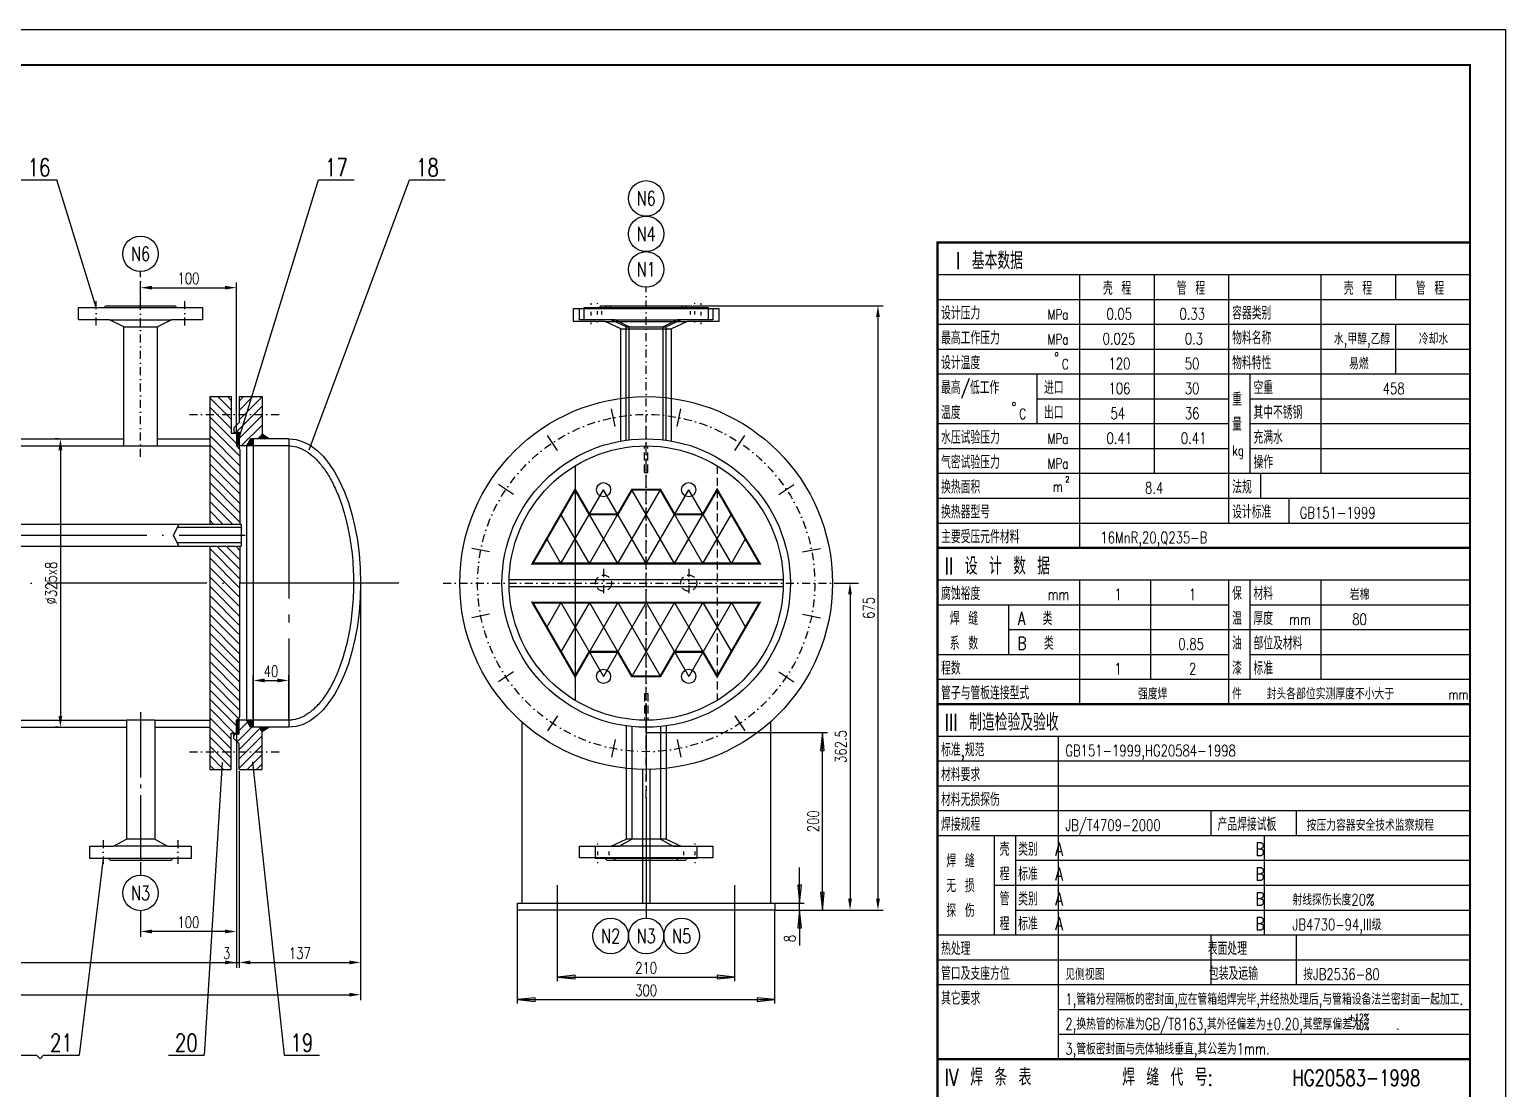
# Model space of a CAD drawing. Extents: x 2423 to 4272, y 1058 to 1658.
# Drawn here: x 2848.2 to 3264, y 1353.3 to 1651.6 of the extents above; entities that cross this region are included whole.
import ezdxf
from ezdxf.enums import TextEntityAlignment as Align

# ---------------------------------------------------------------- set-up
doc = ezdxf.new("R2010")
doc.units = 0
doc.header["$LTSCALE"] = 9
doc.header["$MEASUREMENT"] = 0
for name, pattern in [('CENTER', [6.25, 5, -0.5, 0.25, -0.5]), ('DASHDOT', [6, 5, -0.5, 0, -0.5]), ('DASHDOT2', [0.5, 0.25, -0.125, 0, -0.125]), ('DASHED2', [0.375, 0.25, -0.125])]:
    doc.linetypes.add(name, pattern=pattern)
doc.layers.get('0').update_dxf_attribs({"linetype": 'CONTINUOUS'})
doc.layers.get('DEFPOINTS').update_dxf_attribs({"linetype": 'CONTINUOUS'})
for name, color, linetype in [('1', 2, 'CONTINUOUS'), ('2', 1, 'CONTINUOUS'), ('3', 2, 'DASHDOT'), ('4', 2, 'CENTER')]:
    doc.layers.add(name, color=color, linetype=linetype)
doc.styles.add('HZ', font='txt', dxfattribs={"width": 0.75, "bigfont": 'hztxt'})
doc.styles.get("Standard").update_dxf_attribs({"font": 'simplex', "width": 0.75, "bigfont": 'hztxt'})
doc.dimstyles.get("Standard").update_dxf_attribs({"dimtxt": 0.18, "dimasz": 0.18, "dimexe": 0.18, "dimexo": 0.0625, "dimgap": 0.09, "dimtad": 0, "dimtih": 1, "dimtoh": 1, "dimdec": 4, "dimzin": 0, "dimdsep": 46, "dimtxsty": 'Standard', "dimcen": 0.09, "dimadec": 0, "dimazin": 0, "dimtfac": 1, "dimtdec": 4, "dimtofl": 0, "dimtmove": 0, "dimatfit": 3, "dimfxl": 0, "dimtolj": 1, "dimtzin": 0, "dimarcsym": 0})
pattern_1 = [(45, (0, -689.45642), (-0.0883883476, 0.0883883476), []), (135, (0, -689.45642), (-0.0883883476, -0.0883883476), [])]

# ---------------------------------------------------------------- blocks, each defined once
blk = doc.blocks.new('*D12')
at = {"color": 0, "linetype": 'ByBlock'}
for p, q in [((2680.97, 2225.73), (2679.97, 2225.73)), ((2681.47, 2222.53), (2681.47, 2147.68)), ((2680.97, 2144.48), (2679.97, 2144.48))]:
    blk.add_line(p, q, dxfattribs=at)
for points in [[(2680.93, 2222.53), (2682, 2222.53), (2681.47, 2225.73)], [(2680.93, 2147.68), (2682, 2147.68), (2681.47, 2144.48)]]:
    blk.add_solid(points, dxfattribs=at)
at = {"layer": 'DEFPOINTS', "color": 0, "linetype": 'ByBlock'}
for p in [(2681.47, 2225.73), (2681.47, 2144.48), (2681.47, 2144.48)]:
    blk.add_point(p, dxfattribs=at)
at = {"color": 0, "linetype": 'ByBlock', "insert": (2678.87, 2185.1), "char_height": 3.2, "attachment_point": 5, "rotation": 90, "style": 'HZ'}
blk.add_mtext('\\A1;∅325x8', dxfattribs=at)
blk = doc.blocks.new('*D15')
at = {"color": 0, "linetype": 'ByBlock'}
for p, q in [((2902.06, 2146.98), (2902.06, 2159.17)), ((2912.06, 2146.98), (2912.06, 2159.17)), ((2905.26, 2157.67), (2908.86, 2157.67))]:
    blk.add_line(p, q, dxfattribs=at)
for points in [[(2905.26, 2158.2), (2905.26, 2157.13), (2902.06, 2157.67)], [(2908.86, 2158.2), (2908.86, 2157.13), (2912.06, 2157.67)]]:
    blk.add_solid(points, dxfattribs=at)
at = {"layer": 'DEFPOINTS', "color": 0, "linetype": 'ByBlock'}
for p in [(2912.06, 2157.67), (2902.06, 2146.48), (2912.06, 2146.48)]:
    blk.add_point(p, dxfattribs=at)
at = {"color": 0, "linetype": 'ByBlock', "insert": (2907.06, 2160.27), "char_height": 3.2, "attachment_point": 5, "style": 'HZ'}
blk.add_mtext('\\A1;40', dxfattribs=at)
blk = doc.blocks.new('*D16')
at = {"color": 0, "linetype": 'ByBlock'}
for p, q in [((2466.43, 2184.6), (2466.43, 2067.66)), ((2932.31, 2184.6), (2932.31, 2067.66)), ((2469.63, 2069.16), (2929.11, 2069.16))]:
    blk.add_line(p, q, dxfattribs=at)
for points in [[(2469.63, 2069.69), (2469.63, 2068.63), (2466.43, 2069.16)], [(2929.11, 2069.69), (2929.11, 2068.63), (2932.31, 2069.16)]]:
    blk.add_solid(points, dxfattribs=at)
at = {"layer": 'DEFPOINTS', "color": 0, "linetype": 'ByBlock'}
for p in [(2466.43, 2185.1), (2932.31, 2185.1), (2932.31, 2069.16)]:
    blk.add_point(p, dxfattribs=at)
at = {"color": 0, "linetype": 'ByBlock', "insert": (2699.37, 2071.76), "char_height": 3.2, "attachment_point": 5, "style": 'HZ'}
blk.add_mtext('\\A1;~2518', dxfattribs=at)
blk = doc.blocks.new('*D17')
at = {"color": 0, "linetype": 'ByBlock'}
for p, q in [((3079.02, 2185.1), (3084.95, 2185.1)), ((3083.45, 2181.9), (3083.45, 2096.18)), ((3062.77, 2092.98), (3084.95, 2092.98))]:
    blk.add_line(p, q, dxfattribs=at)
for points in [[(3082.92, 2181.9), (3083.99, 2181.9), (3083.45, 2185.1)], [(3082.92, 2096.18), (3083.99, 2096.18), (3083.45, 2092.98)]]:
    blk.add_solid(points, dxfattribs=at)
at = {"layer": 'DEFPOINTS', "color": 0, "linetype": 'ByBlock'}
for p in [(3078.52, 2185.1), (3062.27, 2092.98), (3083.45, 2092.98)]:
    blk.add_point(p, dxfattribs=at)
at = {"color": 0, "linetype": 'ByBlock', "insert": (3080.85, 2139.04), "char_height": 3.2, "attachment_point": 5, "rotation": 90, "style": 'HZ'}
blk.add_mtext('\\A1;362.5', dxfattribs=at)
blk = doc.blocks.new('*D18')
at = {"color": 0, "linetype": 'ByBlock'}
for p, q in [((3039.27, 2263.23), (3092.82, 2263.23)), ((3091.32, 2260.03), (3091.32, 2096.18)), ((3062.77, 2092.98), (3092.82, 2092.98))]:
    blk.add_line(p, q, dxfattribs=at)
for points in [[(3090.79, 2260.03), (3091.86, 2260.03), (3091.32, 2263.23)], [(3090.79, 2096.18), (3091.86, 2096.18), (3091.32, 2092.98)]]:
    blk.add_solid(points, dxfattribs=at)
at = {"layer": 'DEFPOINTS', "color": 0, "linetype": 'ByBlock'}
for p in [(3038.77, 2263.23), (3062.27, 2092.98), (3091.32, 2092.98)]:
    blk.add_point(p, dxfattribs=at)
at = {"color": 0, "linetype": 'ByBlock', "insert": (3088.72, 2178.1), "char_height": 3.2, "attachment_point": 5, "rotation": 90, "style": 'HZ'}
blk.add_mtext('\\A1;675', dxfattribs=at)
blk = doc.blocks.new('TK2')
at = {"layer": '1', "style": 'HZ', "width": 0.75}
for s, height, p in [('1,管箱分程隔板的密封面,应在管箱组焊完毕,并经热处理后,与管箱设备法兰密封面一起加工.', 3.2, (2, -5.7)), ('+12%%%', 2, (81.83, -10.22)), ('2,换热管的标准为GB/T8163,其外径偏差为%%p0.20,其壁厚偏差为   .', 3.2, (2, -12.7)), ('-10%%%', 2, (81.83, -12.7)), ('3,管板密封面与壳体轴线垂直,其公差为1mm.', 3.2, (2, -19.7))]:
    blk.add_text(s, height=height, dxfattribs=at).set_placement(p)
blk = doc.blocks.new('*D44')
at = {"color": 0, "linetype": 'ByBlock'}
for p, q in [((2879.5, 1574.27), (2879.5, 1580.34)), ((2906.5, 1538.4), (2906.5, 1580.34)), ((2882.7, 1578.84), (2903.3, 1578.84))]:
    blk.add_line(p, q, dxfattribs=at)
for points in [[(2882.7, 1579.37), (2882.7, 1578.31), (2879.5, 1578.84)], [(2903.3, 1579.37), (2903.3, 1578.31), (2906.5, 1578.84)]]:
    blk.add_solid(points, dxfattribs=at)
at = {"layer": 'DEFPOINTS', "color": 0, "linetype": 'ByBlock'}
for p in [(2906.5, 1578.84), (2879.5, 1573.77), (2906.5, 1537.9)]:
    blk.add_point(p, dxfattribs=at)
at = {"color": 0, "linetype": 'ByBlock', "insert": (2893, 1581.44), "char_height": 3.2, "attachment_point": 5, "style": 'HZ'}
blk.add_mtext('\\A1;100', dxfattribs=at)

msp = doc.modelspace()

# ---------------------------------------------------------------- hatches: boundary and pattern name
at = {"layer": '1'}
h = msp.add_hatch(dxfattribs=at)
h.set_pattern_fill('ANSI31', color=256, scale=15, angle=90, style=0)
h.set_pattern_definition([(135, (0, -689.4564), (-1.3258252, -1.3258252), [])])
h.paths.add_polyline_path([(2898.995, 1512.271), (2907.495, 1512.271), (2907.495, 1533.271), (2906.495, 1534.271), (2906.495, 1537.896), (2904.995, 1537.896), (2904.995, 1543.146), (2898.995, 1543.146)])
h.paths.add_polyline_path([(2904.995, 1543.146), (2904.995, 1548.146), (2898.995, 1548.146), (2898.995, 1545.256), (2898.995, 1543.146)])
h.paths.add_polyline_path([(2898.995, 1495.646), (2907.495, 1495.646), (2907.495, 1506.021), (2898.995, 1506.021)])
h.paths.add_polyline_path([(2898.995, 1448.146), (2904.995, 1448.146), (2904.995, 1453.396), (2906.495, 1453.396), (2906.495, 1457.021), (2907.495, 1458.021), (2907.495, 1495.646), (2898.995, 1495.646)])
h.paths.add_polyline_path([(2898.995, 1443.146), (2904.995, 1443.146), (2904.995, 1448.146), (2898.995, 1448.146)])
h = msp.add_hatch(dxfattribs=at)
h.set_pattern_fill('ANSI31', color=256, scale=15, style=0)
h.set_pattern_definition([(45, (0, -689.4564), (-1.3258252, 1.3258252), [])])
h.paths.add_polyline_path([(2907.245, 1536.564), (2907.245, 1534.271), (2909.341, 1534.271), (2910.495, 1536.271), (2912.995, 1536.271), (2913.745, 1537.57), (2913.745, 1543.146), (2909.276, 1543.146)])
h.paths.add_polyline_path([(2913.745, 1543.146), (2913.745, 1548.146), (2910.818, 1548.146), (2909.276, 1543.146)])
h.paths.add_polyline_path([(2910.818, 1548.146), (2907.245, 1548.146), (2907.245, 1543.146), (2909.276, 1543.146)])
h.paths.add_polyline_path([(2909.276, 1543.146), (2907.245, 1543.146), (2907.245, 1540.896), (2905.745, 1539.396), (2905.745, 1538.146), (2907.245, 1538.146), (2907.245, 1536.564)])
h.paths.add_polyline_path([(2907.245, 1453.146), (2905.745, 1453.146), (2905.745, 1451.896), (2907.245, 1450.396), (2907.245, 1448.146), (2913.745, 1448.146), (2913.745, 1453.722), (2912.995, 1455.021), (2910.495, 1455.021), (2909.341, 1457.021), (2907.245, 1457.021)])
h.paths.add_polyline_path([(2913.745, 1448.146), (2907.245, 1448.146), (2907.245, 1443.146), (2913.745, 1443.146)])
h = msp.add_hatch(dxfattribs=at)
h.set_pattern_fill('ANSI37', color=256, style=0)
h.set_pattern_definition(pattern_1)
h.paths.add_polyline_path([(2906.495, 1534.271), (2907.245, 1534.271), (2907.245, 1537.896), (2906.495, 1537.896)])
h = msp.add_hatch(dxfattribs=at)
h.set_pattern_fill('ANSI37', color=256, style=0)
h.set_pattern_definition(pattern_1)
h.paths.add_polyline_path([(2911.245, 1534.271), (2911.245, 1536.271), (2910.495, 1536.271), (2909.341, 1534.271)])
h = msp.add_hatch(dxfattribs=at)
h.set_pattern_fill('ANSI37', color=256, style=0)
h.set_pattern_definition(pattern_1)
h.paths.add_polyline_path([(2912.995, 1536.271), (2915.745, 1536.271), (2913.745, 1537.57)])
h = msp.add_hatch(dxfattribs=at)
h.set_pattern_fill('ANSI37', color=256, style=0)
h.set_pattern_definition(pattern_1)
h.paths.add_polyline_path([(2907.245, 1457.021), (2906.495, 1457.021), (2906.495, 1453.396), (2907.245, 1453.396)])
h = msp.add_hatch(dxfattribs=at)
h.set_pattern_fill('ANSI37', color=256, style=0)
h.set_pattern_definition(pattern_1)
h.paths.add_polyline_path([(2911.245, 1457.021), (2909.341, 1457.021), (2910.495, 1455.021), (2911.245, 1455.021)])
h = msp.add_hatch(dxfattribs=at)
h.set_pattern_fill('ANSI37', color=256, style=0)
h.set_pattern_definition(pattern_1)
h.paths.add_polyline_path([(2912.995, 1455.021), (2913.745, 1453.722), (2915.745, 1455.021)])

# ---------------------------------------------------------------- linework, layer by layer
at = {"color": 0, "linetype": 'ByBlock'}
for p, q in [((2941.495, 1495.146), (2941.495, 1387.286)), ((2906.495, 1452.896), (2906.495, 1387.286)), ((2906.495, 1452.896), (2906.495, 1396.004)), ((2907.245, 1442.646), (2907.245, 1387.286)), ((2879.489, 1417.021), (2879.489, 1413.371)), ((2879.489, 1403.371), (2879.489, 1396.004)), ((2903.295, 1397.504), (2882.689, 1397.504)), ((2566.766, 1388.786), (2907.245, 1388.786)), ((2910.445, 1388.786), (2938.295, 1388.786))]:
    msp.add_line(p, q, dxfattribs=at)
for points in [[(2882.689, 1398.037), (2882.689, 1396.971), (2879.489, 1397.504)], [(2903.295, 1398.037), (2903.295, 1396.971), (2906.495, 1397.504)], [(2903.295, 1389.319), (2903.295, 1388.252), (2906.495, 1388.786)], [(2910.445, 1389.319), (2910.445, 1388.252), (2907.245, 1388.786)], [(2938.295, 1389.319), (2938.295, 1388.252), (2941.495, 1388.786)]]:
    msp.add_solid(points, dxfattribs=at)
at = {"layer": '1'}
for p, q in [((2866.993, 1573.271), (2855.888, 1609.222)), ((2906.962, 1535.645), (2929.658, 1609.222)), ((2927.019, 1533.146), (2955.302, 1609.222)), ((3104, 1582.552), (3254, 1582.552)), ((3144, 1582.552), (3144, 1505.552)), ((3165, 1582.552), (3165, 1526.552)), ((3186, 1582.552), (3186, 1512.552)), ((3212, 1582.552), (3212, 1526.552)), ((3233, 1582.552), (3233, 1575.552)), ((3006.424, 1574.021), (3006.424, 1574.521)), ((3006.424, 1571.021), (3006.424, 1572.021)), ((3008.174, 1574.271), (3008.174, 1574.521)), ((3008.174, 1571.271), (3008.174, 1572.271)), ((3009.424, 1571.271), (3009.424, 1572.271)), ((3034.424, 1571.271), (3034.424, 1572.271)), ((3035.674, 1574.271), (3035.674, 1574.521)), ((3035.674, 1571.271), (3035.674, 1572.271)), ((3037.424, 1574.021), (3037.424, 1574.521)), ((3037.424, 1571.021), (3037.424, 1572.021)), ((3104, 1575.552), (3254, 1575.552)), ((3006.424, 1568.521), (3006.424, 1569.021)), ((3008.174, 1569.021), (3008.174, 1569.271)), ((3035.674, 1569.021), (3035.674, 1569.271)), ((3037.424, 1568.521), (3037.424, 1569.021)), ((3104, 1568.552), (3254, 1568.552)), ((3233, 1568.552), (3233, 1554.552)), ((3104, 1561.552), (3254, 1561.552)), ((3104, 1554.552), (3254, 1554.552)), ((3132, 1554.552), (3132, 1540.552)), ((3192, 1554.552), (3192, 1526.552)), ((3132, 1547.552), (3186, 1547.552)), ((3192, 1547.552), (3254, 1547.552)), ((3104, 1540.552), (3186, 1540.552)), ((3192, 1540.552), (3254, 1540.552)), ((3104, 1533.552), (3186, 1533.552)), ((3192, 1533.552), (3254, 1533.552)), ((3001.924, 1528.69), (3001.924, 1462.602)), ((3021.424, 1526.771), (3022.424, 1526.771)), ((3104, 1526.552), (3254, 1526.552)), ((3195, 1526.552), (3195, 1519.552)), ((2989.924, 1501.146), (3001.924, 1521.93)), ((2997.924, 1501.146), (3009.924, 1521.93)), ((3013.924, 1501.146), (3001.924, 1521.93)), ((3005.924, 1501.146), (3017.924, 1521.93)), ((3021.924, 1501.146), (3009.924, 1521.93)), ((3013.924, 1501.146), (3025.924, 1521.93)), ((3029.924, 1501.146), (3017.924, 1521.93)), ((3017.924, 1521.93), (3025.924, 1521.93)), ((3021.924, 1501.146), (3033.924, 1521.93)), ((3037.924, 1501.146), (3025.924, 1521.93)), ((3029.924, 1501.146), (3041.924, 1521.93)), ((3045.924, 1501.146), (3033.924, 1521.93)), ((3053.924, 1501.146), (3041.924, 1521.93)), ((3104, 1519.552), (3254, 1519.552)), ((3203, 1519.552), (3203, 1512.552)), ((3005.924, 1501.146), (2997.924, 1515.002)), ((3005.924, 1515.002), (3013.924, 1515.002)), ((3029.924, 1515.002), (3037.924, 1515.002)), ((3037.924, 1501.146), (3045.924, 1515.002)), ((3104, 1512.552), (3254, 1512.552)), ((2997.924, 1501.146), (2993.924, 1508.074)), ((3045.924, 1501.146), (3049.924, 1508.074)), ((2989.924, 1501.146), (3053.924, 1501.146)), ((3104, 1496.552), (3254, 1496.552)), ((3144, 1496.552), (3144, 1461.552)), ((3164, 1496.552), (3164, 1468.552)), ((3186, 1496.552), (3186, 1461.552)), ((3192, 1496.552), (3192, 1468.552)), ((3212, 1496.552), (3212, 1468.552)), ((2989.924, 1490.146), (3001.924, 1469.361)), ((2989.924, 1490.146), (3053.924, 1490.146)), ((2997.924, 1490.146), (2993.924, 1483.218)), ((3005.924, 1490.146), (2997.924, 1476.289)), ((2997.924, 1490.146), (3009.924, 1469.361)), ((3013.924, 1490.146), (3001.924, 1469.361)), ((3005.924, 1490.146), (3017.924, 1469.361)), ((3021.924, 1490.146), (3009.924, 1469.361)), ((3013.924, 1490.146), (3025.924, 1469.361)), ((3029.924, 1490.146), (3017.924, 1469.361)), ((3021.924, 1490.146), (3033.924, 1469.361)), ((3037.924, 1490.146), (3025.924, 1469.361)), ((3029.924, 1490.146), (3041.924, 1469.361)), ((3045.924, 1490.146), (3033.924, 1469.361)), ((3037.924, 1490.146), (3045.924, 1476.289)), ((3053.924, 1490.146), (3041.924, 1469.361)), ((3045.924, 1490.146), (3049.924, 1483.218)), ((3104, 1489.552), (3186, 1489.552)), ((3124, 1489.552), (3124, 1475.552)), ((3192, 1489.552), (3254, 1489.552)), ((3124, 1482.552), (3254, 1482.552)), ((3005.924, 1476.289), (3013.924, 1476.289)), ((3029.924, 1476.289), (3037.924, 1476.289)), ((3104, 1475.552), (3186, 1475.552)), ((3192, 1475.552), (3254, 1475.552)), ((3017.924, 1469.361), (3025.924, 1469.361)), ((3104, 1468.552), (3254, 1468.552)), ((3021.424, 1464.521), (3022.424, 1464.521)), ((3021.924, 1461.548), (3021.921, 1440.298)), ((3021.924, 1461.349), (3021.921, 1440.099)), ((2879.495, 1459.247), (2879.493, 1440.884)), ((3021.924, 1453.521), (3072.989, 1453.521)), ((3071.584, 1403.521), (3071.584, 1453.521)), ((3104, 1452.552), (3254, 1452.552)), ((3138, 1452.552), (3138, 1361.552)), ((2902.442, 1445.1), (2897.383, 1362.683)), ((2911.018, 1445.323), (2919.932, 1362.683)), ((3104, 1445.552), (3254, 1445.552)), ((2879.492, 1438.884), (2879.492, 1437.884)), ((2879.492, 1435.884), (2879.489, 1417.521)), ((3021.92, 1435.298), (3021.917, 1401.237)), ((3021.92, 1435.099), (3021.917, 1401.237)), ((3021.921, 1438.298), (3021.921, 1437.298)), ((3021.921, 1438.099), (3021.921, 1437.099)), ((3104, 1438.552), (3254, 1438.552)), ((3104, 1431.552), (3254, 1431.552)), ((3181, 1431.552), (3181, 1424.552)), ((3205, 1431.552), (3205, 1424.552)), ((3008.174, 1422.271), (3008.174, 1422.021)), ((3035.674, 1422.271), (3035.674, 1422.021)), ((3104, 1424.552), (3254, 1424.552)), ((3120, 1424.552), (3120, 1396.552)), ((3126, 1424.552), (3126, 1396.552)), ((3196, 1424.552), (3196, 1396.552)), ((2868.995, 1418.021), (2862.198, 1362.683)), ((3008.174, 1420.021), (3008.174, 1419.021)), ((3011.424, 1420.021), (3011.424, 1419.021)), ((3032.424, 1420.021), (3032.424, 1419.021)), ((3035.674, 1420.021), (3035.674, 1419.021)), ((3008.173, 1417.021), (3008.173, 1416.771)), ((3035.673, 1417.021), (3035.673, 1416.771)), ((3126, 1417.552), (3254, 1417.552)), ((2996.924, 1383.558), (2996.924, 1410.521)), ((3046.924, 1383.558), (3046.924, 1410.521)), ((3120, 1410.552), (3254, 1410.552)), ((3058.174, 1405.521), (3066.424, 1405.521)), ((3065.142, 1403.521), (3065.142, 1405.521)), ((2985.674, 1377.207), (2985.674, 1403.521)), ((3058.174, 1377.207), (3058.174, 1403.521)), ((3058.174, 1403.521), (3072.989, 1403.521)), ((3126, 1403.552), (3254, 1403.552)), ((3104, 1396.552), (3254, 1396.552)), ((3181, 1396.552), (3181, 1382.552)), ((3205, 1396.552), (3205, 1382.552)), ((3104, 1389.552), (3254, 1389.552)), ((2996.924, 1384.66), (3046.924, 1384.66)), ((3104, 1382.552), (3254, 1382.552)), ((2985.674, 1378.31), (3058.174, 1378.31)), ((3138, 1375.552), (3254, 1375.552)), ((3138, 1368.552), (3254, 1368.552)), ((2850.198, 1362.683), (2851.198, 1361.683)), ((2852.198, 1362.683), (2851.198, 1361.683))]:
    msp.add_line(p, q, dxfattribs=at)
at = {"layer": '1', "linetype": 'DASHDOT2'}
for p, q in [((2879.494, 1531.161), (2879.495, 1583.377)), ((2866.993, 1568.162), (2866.993, 1575.38)), ((2891.993, 1568.162), (2891.993, 1575.38)), ((3021.924, 1450.32), (3021.924, 1540.855)), ((3009.924, 1499.611), (3009.924, 1491.633)), ((3033.924, 1499.611), (3033.924, 1491.633)), ((2964.716, 1495.646), (3081.752, 1495.646)), ((2868.995, 1423.259), (2868.995, 1416.581)), ((2889.995, 1423.259), (2889.995, 1416.581))]:
    msp.add_line(p, q, dxfattribs=at)
at = {"layer": '1', "linetype": 'DASHED2'}
msp.add_line((3041.924, 1528.69), (3041.924, 1462.602), dxfattribs=at)
at = {"layer": '1'}
msp.add_lwpolyline([(2423, 1057.552), (2423, 1651.552), (3264, 1651.552), (3264, 1057.552)], close=True, dxfattribs=at)
at = {"layer": '1', "const_width": 0.6}
for points in [[(2989.924, 1501.146), (3053.924, 1501.146), (3041.924, 1521.93), (3037.924, 1515.002), (3029.924, 1515.002), (3025.924, 1521.93), (3017.924, 1521.93), (3013.924, 1515.002), (3005.924, 1515.002), (3001.924, 1521.93), (2989.924, 1501.146)], [(2989.924, 1490.146), (3053.924, 1490.146), (3041.924, 1469.361), (3037.924, 1476.289), (3029.924, 1476.289), (3025.924, 1469.361), (3017.924, 1469.361), (3013.924, 1476.289), (3005.924, 1476.289), (3001.924, 1469.361), (2989.924, 1490.146)]]:
    msp.add_lwpolyline(points, dxfattribs=at)
at = {"layer": '1'}
for points in [[(3071.584, 1453.521), (3071.084, 1448.521), (3072.084, 1448.521), (3071.584, 1453.521)], [(3065.142, 1405.521), (3065.642, 1410.521), (3064.642, 1410.521), (3065.142, 1405.521), (3065.142, 1415.521)], [(3071.584, 1403.521), (3072.084, 1408.521), (3071.084, 1408.521), (3071.584, 1403.521)], [(3065.142, 1403.521), (3064.642, 1398.521), (3065.642, 1398.521), (3065.142, 1403.521), (3065.141, 1393.521)], [(2996.924, 1384.66), (3001.924, 1384.16), (3001.924, 1385.16), (2996.924, 1384.66)], [(3046.924, 1384.66), (3041.924, 1385.16), (3041.924, 1384.16), (3046.924, 1384.66)], [(2985.674, 1378.31), (2990.674, 1377.81), (2990.674, 1378.81), (2985.674, 1378.31)], [(3058.174, 1378.31), (3053.174, 1378.81), (3053.174, 1377.81), (3058.174, 1378.31)]]:
    msp.add_lwpolyline(points, dxfattribs=at)
for centre, radius in [((3021.926, 1603.986), 5), ((3021.926, 1593.986), 5), ((2879.495, 1588.377), 5), ((3021.926, 1583.986), 5), ((3009.924, 1521.93), 2), ((3033.924, 1521.93), 2), ((3009.924, 1469.361), 2), ((3033.924, 1469.361), 2), ((2879.489, 1408.371), 5), ((3011.926, 1396.237), 5), ((3021.926, 1396.237), 5), ((3031.926, 1396.237), 5)]:
    msp.add_circle(centre, radius, dxfattribs=at)
at = {"layer": '1', "linetype": 'DASHED2'}
for centre in [(3009.924, 1495.646), (3033.924, 1495.646)]:
    msp.add_circle(centre, 2.25, dxfattribs=at)
at = {"layer": '2'}
for p, q in [((2845.888, 1609.222), (2855.888, 1609.222)), ((2929.658, 1609.222), (2939.658, 1609.222)), ((2955.302, 1609.222), (2965.302, 1609.222)), ((2861.993, 1569.771), (2861.993, 1573.271)), ((2861.993, 1573.271), (2869.243, 1573.271)), ((2869.243, 1573.271), (2869.743, 1573.771)), ((2869.243, 1573.271), (2889.743, 1573.271)), ((2869.743, 1573.771), (2889.243, 1573.771)), ((2889.243, 1573.771), (2889.743, 1573.271)), ((2889.743, 1573.271), (2896.993, 1573.271)), ((2896.993, 1573.271), (2896.993, 1569.771)), ((3001.424, 1569.271), (3001.424, 1573.021)), ((3001.424, 1573.021), (3008.424, 1573.021)), ((3003.174, 1569.771), (3003.174, 1573.021)), ((3003.174, 1573.021), (3010.174, 1573.021)), ((3004.424, 1569.771), (3004.424, 1573.271)), ((3004.424, 1573.271), (3011.674, 1573.271)), ((3008.424, 1573.021), (3009.174, 1573.771)), ((3008.424, 1573.021), (3035.424, 1573.021)), ((3009.174, 1573.771), (3034.674, 1573.771)), ((3010.174, 1573.021), (3010.924, 1573.771)), ((3010.174, 1573.021), (3033.674, 1573.021)), ((3010.924, 1573.771), (3032.924, 1573.771)), ((3011.674, 1573.271), (3012.174, 1573.771)), ((3011.674, 1573.271), (3032.174, 1573.271)), ((3012.174, 1573.771), (3031.674, 1573.771)), ((3031.674, 1573.771), (3032.174, 1573.271)), ((3032.174, 1573.271), (3039.424, 1573.271)), ((3032.924, 1573.771), (3033.674, 1573.021)), ((3033.674, 1573.021), (3040.674, 1573.021)), ((3034.674, 1573.771), (3035.424, 1573.021)), ((3035.424, 1573.021), (3042.424, 1573.021)), ((3039.424, 1573.271), (3039.424, 1569.771)), ((3040.674, 1573.021), (3040.674, 1569.771)), ((3042.424, 1573.021), (3042.424, 1569.271)), ((2870.743, 1569.771), (2861.993, 1569.771)), ((2874.743, 1567.771), (2870.743, 1569.771)), ((2870.743, 1569.771), (2888.243, 1569.771)), ((2874.743, 1567.771), (2884.243, 1567.771)), ((2874.743, 1534.271), (2874.743, 1567.771)), ((2888.243, 1569.771), (2884.243, 1567.771)), ((2884.243, 1534.271), (2884.243, 1567.771)), ((2896.993, 1569.771), (2888.243, 1569.771)), ((3010.399, 1569.271), (3001.424, 1569.271)), ((3012.099, 1569.771), (3003.174, 1569.771)), ((3013.174, 1569.771), (3004.424, 1569.771)), ((3014.799, 1567.271), (3010.399, 1569.271)), ((3010.399, 1569.271), (3033.449, 1569.271)), ((3016.299, 1567.771), (3012.099, 1569.771)), ((3012.099, 1569.771), (3031.749, 1569.771)), ((3017.174, 1567.771), (3013.174, 1569.771)), ((3013.174, 1569.771), (3030.674, 1569.771)), ((3016.299, 1567.771), (3027.549, 1567.771)), ((3016.299, 1535.868), (3016.299, 1567.771)), ((3017.174, 1567.771), (3026.674, 1567.771)), ((3017.174, 1535.984), (3017.174, 1567.771)), ((3030.674, 1569.771), (3026.674, 1567.771)), ((3026.674, 1535.984), (3026.674, 1567.771)), ((3031.749, 1569.771), (3027.549, 1567.771)), ((3027.549, 1535.868), (3027.549, 1567.771)), ((3033.449, 1569.271), (3029.049, 1567.271)), ((3039.424, 1569.771), (3030.674, 1569.771)), ((3040.674, 1569.771), (3031.749, 1569.771)), ((3042.424, 1569.271), (3033.449, 1569.271)), ((3014.799, 1567.271), (3029.049, 1567.271)), ((3014.799, 1535.623), (3014.799, 1567.271)), ((3029.049, 1535.623), (3029.049, 1567.271)), ((2898.995, 1548.146), (2898.995, 1512.271)), ((2904.995, 1548.146), (2904.995, 1537.896)), ((2907.245, 1548.146), (2907.245, 1540.896)), ((2913.745, 1548.146), (2913.745, 1537.57)), ((2905.745, 1539.396), (2907.245, 1540.896)), ((2905.745, 1539.396), (2905.745, 1537.896)), ((2730.623, 1536.271), (2874.743, 1536.271)), ((2730.623, 1534.271), (2898.995, 1534.271)), ((2884.243, 1536.271), (2898.995, 1536.271)), ((2906.495, 1537.896), (2906.495, 1534.271)), ((2906.495, 1534.271), (2907.495, 1533.271)), ((2921.245, 1534.271), (2906.495, 1534.271)), ((2907.245, 1538.146), (2907.245, 1533.521)), ((2910.495, 1536.271), (2909.341, 1534.271)), ((2909.341, 1534.271), (2909.341, 1457.021)), ((2921.245, 1536.271), (2910.495, 1536.271)), ((2911.245, 1536.271), (2911.245, 1455.021)), ((2907.495, 1533.271), (2907.495, 1512.271)), ((2730.623, 1512.271), (2907.87, 1512.271)), ((2890.245, 1512.271), (2888.745, 1509.146)), ((2907.87, 1511.271), (2889.745, 1511.271)), ((2907.87, 1512.271), (2907.87, 1506.021)), ((2730.623, 1506.021), (2907.87, 1506.021)), ((2890.245, 1506.021), (2888.745, 1509.146)), ((2907.87, 1507.021), (2889.745, 1507.021)), ((2898.995, 1506.021), (2898.995, 1443.146)), ((2907.495, 1506.021), (2907.495, 1495.646)), ((2907.495, 1458.021), (2907.495, 1495.646)), ((2730.623, 1457.021), (2875.495, 1457.021)), ((2875.495, 1457.021), (2875.495, 1423.521)), ((2883.495, 1457.021), (2875.495, 1457.021)), ((2883.495, 1457.021), (2883.495, 1423.521)), ((2883.495, 1457.021), (2898.995, 1457.021)), ((2906.495, 1457.021), (2907.495, 1458.021)), ((2906.495, 1453.396), (2906.495, 1457.021)), ((2921.245, 1457.021), (2906.495, 1457.021)), ((2907.245, 1453.146), (2907.245, 1457.771)), ((2910.495, 1455.021), (2909.341, 1457.021)), ((2986.924, 1456.515), (2986.924, 1405.521)), ((3016.299, 1455.423), (3016.299, 1423.521)), ((3027.549, 1455.423), (3027.549, 1423.521)), ((3056.924, 1456.515), (3056.924, 1405.521)), ((2730.623, 1455.021), (2875.495, 1455.021)), ((2883.495, 1455.021), (2898.995, 1455.021)), ((2904.995, 1443.146), (2904.995, 1453.396)), ((2905.745, 1451.896), (2905.745, 1453.396)), ((2905.745, 1451.896), (2907.245, 1450.396)), ((2921.245, 1455.021), (2910.495, 1455.021)), ((2913.745, 1443.146), (2913.745, 1453.722)), ((3017.924, 1455.224), (3017.924, 1423.521)), ((3025.924, 1455.224), (3025.924, 1423.521)), ((2907.245, 1443.146), (2907.245, 1450.396)), ((3020.924, 1443.155), (3020.924, 1405.521)), ((3022.924, 1443.155), (3022.924, 1405.521)), ((2871.895, 1421.521), (2875.495, 1423.521)), ((2883.495, 1423.521), (2875.495, 1423.521)), ((2883.495, 1423.521), (2887.095, 1421.521)), ((3012.099, 1421.521), (3016.299, 1423.521)), ((3014.324, 1421.521), (3017.924, 1423.521)), ((3027.549, 1423.521), (3016.299, 1423.521)), ((3025.924, 1423.521), (3017.924, 1423.521)), ((3025.924, 1423.521), (3029.524, 1421.521)), ((3027.549, 1423.521), (3031.749, 1421.521)), ((2865.245, 1418.021), (2865.245, 1421.521)), ((2865.245, 1421.521), (2871.895, 1421.521)), ((2870.495, 1418.021), (2865.245, 1418.021)), ((2870.995, 1417.521), (2870.495, 1418.021)), ((2888.495, 1418.021), (2870.495, 1418.021)), ((2887.095, 1421.521), (2871.895, 1421.521)), ((2887.095, 1421.521), (2893.745, 1421.521)), ((2888.495, 1418.021), (2887.995, 1417.521)), ((2893.745, 1418.021), (2888.495, 1418.021)), ((2893.745, 1421.521), (2893.745, 1418.021)), ((3003.174, 1418.271), (3003.174, 1421.521)), ((3003.174, 1421.521), (3012.099, 1421.521)), ((3010.174, 1418.271), (3003.174, 1418.271)), ((3007.674, 1418.021), (3007.674, 1421.521)), ((3007.674, 1421.521), (3014.324, 1421.521)), ((3012.924, 1418.021), (3007.674, 1418.021)), ((3010.924, 1417.521), (3010.174, 1418.271)), ((3033.674, 1418.271), (3010.174, 1418.271)), ((3031.749, 1421.521), (3012.099, 1421.521)), ((3013.424, 1417.521), (3012.924, 1418.021)), ((3030.924, 1418.021), (3012.924, 1418.021)), ((3029.524, 1421.521), (3014.324, 1421.521)), ((3029.524, 1421.521), (3036.174, 1421.521)), ((3030.924, 1418.021), (3030.424, 1417.521)), ((3036.174, 1418.021), (3030.924, 1418.021)), ((3031.749, 1421.521), (3040.674, 1421.521)), ((3033.674, 1418.271), (3032.924, 1417.521)), ((3040.674, 1418.271), (3033.674, 1418.271)), ((3036.174, 1421.521), (3036.174, 1418.021)), ((3040.674, 1421.521), (3040.674, 1418.271)), ((2887.995, 1417.521), (2870.995, 1417.521)), ((3032.924, 1417.521), (3010.924, 1417.521)), ((3030.424, 1417.521), (3013.424, 1417.521)), ((2840.198, 1362.683), (2850.198, 1362.683)), ((2852.198, 1362.683), (2862.198, 1362.683)), ((2887.383, 1362.683), (2897.383, 1362.683)), ((2919.932, 1362.683), (2929.932, 1362.683))]:
    msp.add_line(p, q, dxfattribs=at)
at = {"layer": '2', "linetype": 'Continuous'}
for p, q in [((2898.995, 1548.146), (2904.995, 1548.146)), ((2907.245, 1548.146), (2913.745, 1548.146)), ((2904.995, 1537.896), (2907.245, 1537.896)), ((2905.745, 1538.146), (2907.245, 1538.146)), ((2912.995, 1536.271), (2913.745, 1537.57)), ((2915.745, 1536.271), (2913.745, 1537.57)), ((2983.312, 1496.646), (3060.536, 1496.646)), ((2983.312, 1494.646), (3060.536, 1494.646)), ((2904.995, 1453.396), (2907.245, 1453.396)), ((2905.745, 1453.146), (2907.245, 1453.146)), ((2912.995, 1455.021), (2913.745, 1453.722)), ((2915.745, 1455.021), (2913.745, 1453.722)), ((2898.995, 1443.146), (2904.995, 1443.146)), ((2907.245, 1443.146), (2913.745, 1443.146))]:
    msp.add_line(p, q, dxfattribs=at)
at = {"layer": '2', "linetype": 'DASHED2'}
for p, q in [((3021.424, 1526.771), (3021.424, 1534.268)), ((3022.424, 1526.771), (3022.424, 1534.268)), ((3021.424, 1464.521), (3021.424, 1457.024)), ((3022.424, 1464.521), (3022.424, 1457.024))]:
    msp.add_line(p, q, dxfattribs=at)
at = {"layer": '2', "const_width": 0.6}
for points in [[(2448, 1067.552), (2448, 1641.552), (3254, 1641.552), (3254, 1067.552)], [(3104, 1505.552), (3104, 1591.552), (3254, 1591.552), (3254, 1505.552)], [(3104, 1461.552), (3104, 1505.552), (3254, 1505.552), (3254, 1461.552)], [(3104, 1361.552), (3104, 1461.552), (3254, 1461.552), (3254, 1361.552)], [(3104, 1317.552), (3104, 1361.552), (3254, 1361.552), (3254, 1317.552)]]:
    msp.add_lwpolyline(points, close=True, dxfattribs=at)
at = {"layer": '2'}
msp.add_lwpolyline([(2985.674, 1403.521), (2985.674, 1405.521), (3058.174, 1405.521), (3058.174, 1403.521)], close=True, dxfattribs=at)
for radius in [52.5, 40.625, 38.625]:
    msp.add_circle((3021.924, 1495.646), radius, dxfattribs=at)
at = {"layer": '2', "extrusion": (0, 0, -1)}
msp.add_ellipse((2921.245, 1495.646), major_axis=(0, -40.625), ratio=0.4984615, start_param=3.1415927, end_param=6.2831853, dxfattribs=at)
at = {"layer": '2'}
msp.add_open_spline([(2921.245, 1534.271), (2921.959, 1534.271), (2922.673, 1534.177), (2924.113, 1533.794), (2924.839, 1533.504), (2926.3, 1532.713), (2927.034, 1532.212), (2928.489, 1530.993), (2929.211, 1530.276), (2930.619, 1528.631), (2931.305, 1527.705), (2932.622, 1525.658), (2933.253, 1524.537), (2934.443, 1522.124), (2935.002, 1520.832), (2936.286, 1517.431), (2936.958, 1515.232), (2938.079, 1510.598), (2938.528, 1508.163), (2939.18, 1503.156), (2939.384, 1500.585), (2939.537, 1495.41), (2939.487, 1492.806), (2939.134, 1487.672), (2938.832, 1485.142), (2937.99, 1480.259), (2937.45, 1477.906), (2936.157, 1473.473), (2935.404, 1471.394), (2933.725, 1467.596), (2932.798, 1465.878), (2931.03, 1463.188), (2930.212, 1462.136), (2928.535, 1460.325), (2927.676, 1459.567), (2926.095, 1458.451), (2925.373, 1458.047), (2923.942, 1457.439), (2923.233, 1457.234), (2922.099, 1457.055), (2921.672, 1457.021), (2921.245, 1457.021)], degree=3, knots=[0, 0, 0, 0, 0.1318066, 0.1318066, 0.2636132, 0.2636132, 0.3954199, 0.3954199, 0.5272265, 0.5272265, 0.6590331, 0.6590331, 0.7908397, 0.7908397, 0.9226463, 0.9226463, 1.1189054, 1.1189054, 1.3151645, 1.3151645, 1.5114236, 1.5114236, 1.7076826, 1.7076826, 1.9039417, 1.9039417, 2.1002008, 2.1002008, 2.2964599, 2.2964599, 2.4927189, 2.4927189, 2.6479459, 2.6479459, 2.8031729, 2.8031729, 2.9329457, 2.9329457, 3.0627185, 3.0627185, 3.1415927, 3.1415927, 3.1415927, 3.1415927], dxfattribs=at)
at = {"layer": '3', "linetype": 'DASHDOT2'}
for p, q in [((2893.271, 1543.146), (2918.754, 1543.146)), ((2893.271, 1448.146), (2918.754, 1448.146))]:
    msp.add_line(p, q, dxfattribs=at)
at = {"layer": '3'}
for p, q in [((2565.766, 1509.146), (2908.933, 1509.146)), ((2952.245, 1495.646), (2465.971, 1495.646))]:
    msp.add_line(p, q, dxfattribs=at)
at = {"layer": '4', "linetype": 'DASHDOT2'}
msp.add_line((3021.924, 1435.021), (3021.924, 1578.986), dxfattribs=at)
at = {"layer": '4'}
for p, q in [((3013.154, 1539.735), (3012.163, 1544.716)), ((3030.694, 1539.735), (3031.685, 1544.716)), ((2921.245, 1536.271), (2921.245, 1455.021)), ((2996.949, 1533.023), (2994.128, 1537.245)), ((3046.898, 1533.023), (3049.72, 1537.245)), ((2984.547, 1520.62), (2980.325, 1523.442)), ((3059.301, 1520.62), (3063.523, 1523.442)), ((2977.835, 1504.416), (2972.854, 1505.406)), ((3066.013, 1504.416), (3070.994, 1505.406)), ((2977.835, 1486.876), (2972.854, 1485.885)), ((3066.013, 1486.876), (3070.994, 1485.885)), ((2984.547, 1470.671), (2980.325, 1467.85)), ((3059.301, 1470.671), (3063.523, 1467.85)), ((2996.949, 1458.269), (2994.128, 1454.047)), ((3046.898, 1458.269), (3049.72, 1454.047)), ((3013.154, 1451.557), (3012.163, 1446.576)), ((3030.694, 1451.557), (3031.685, 1446.576))]:
    msp.add_line(p, q, dxfattribs=at)
at = {"layer": '4', "linetype": 'DASHDOT2'}
msp.add_circle((3021.924, 1495.646), 47.5, dxfattribs=at)
at = {"layer": 'DEFPOINTS', "color": 0, "linetype": 'ByBlock'}
for p in [(2941.495, 1495.646), (2906.495, 1453.396), (2906.495, 1453.396), (2907.245, 1443.146), (2879.489, 1417.521), (2879.489, 1397.504), (2906.495, 1388.786), (2941.495, 1388.786)]:
    msp.add_point(p, dxfattribs=at)

# ---------------------------------------------------------------- block references
at = {"layer": '1'}
msp.add_blockref('TK2', (3138, 1382.552), dxfattribs=at)

# ---------------------------------------------------------------- texts
at = {"color": 0, "linetype": 'ByBlock', "char_height": 3.2, "attachment_point": 5, "style": 'HZ'}
for s, insert in [('100', (2892.992, 1400.104)), ('3', (2903.75, 1391.386)), ('137', (2924.37, 1391.386))]:
    msp.add_mtext(s, dxfattribs=dict(at, insert=insert))
at = {"layer": '1', "style": 'HZ', "width": 0.75}
for s, height, p in [('16', 4.9925, (2850.888, 1610.222)), ('17', 4.9925, (2934.658, 1610.222)), ('18', 4.9925, (2960.302, 1610.222)), ('210', 3.2, (3021.924, 1385.66)), ('300', 3.2, (3021.924, 1379.31)), ('21', 4.9925, (2857.198, 1363.683)), ('20', 4.9925, (2892.383, 1363.683)), ('19', 4.9925, (2924.932, 1363.683))]:
    msp.add_text(s, height=height, dxfattribs=at).set_placement(p, align=Align.CENTER)
for s, p in [('N6', (3021.926, 1603.986)), ('N4', (3021.926, 1593.986)), ('N6', (2879.495, 1588.377)), ('N1', (3021.926, 1583.986)), ('N3', (2879.489, 1408.371)), ('N2', (3011.926, 1396.237)), ('N3', (3021.926, 1396.237)), ('N5', (3031.926, 1396.237))]:
    msp.add_text(s, height=4, dxfattribs=at).set_placement(p, align=Align.MIDDLE)
for s, height, p in [(' I 基本数据', 4.8, (3106, 1584.052)), ('壳 程', 3.68, (3150.605, 1576.852)), ('管 程', 3.68, (3171.418, 1576.852)), ('壳 程', 3.68, (3218.456, 1576.852)), ('管 程', 3.68, (3238.752, 1576.852)), ('设计压力', 3.68, (3105, 1569.852)), ('MPa', 2.88, (3135, 1569.852)), ('0.05', 3.2, (3151.616, 1569.852)), ('0.33', 3.2, (3172.176, 1569.852)), ('容器类别', 3.68, (3187, 1569.852)), ('最高工作压力', 3.68, (3105, 1562.852)), ('MPa', 2.88, (3135, 1562.852)), ('0.025', 3.2, (3150.495, 1562.852)), ('0.3', 3.2, (3173.671, 1562.852)), ('物料名称', 3.68, (3187, 1562.852)), ('水,甲醇,乙醇', 3.2, (3215.663, 1562.852)), ('冷却水', 3.2, (3239.576, 1562.852)), ('设计温度', 3.68, (3105, 1555.852)), ('o', 1.6, (3137, 1559.552)), ('物料特性', 3.68, (3187, 1555.852)), ('易燃', 3.2, (3219.928, 1555.852)), ('C', 2.88, (3139, 1555.852)), ('120', 3.2, (3152.176, 1555.852)), ('50', 3.2, (3173.671, 1555.852)), ('最高/低工作', 3.68, (3105, 1548.852)), ('进口', 3.68, (3134, 1548.852)), ('106', 3.2, (3152.176, 1548.852)), ('30', 3.2, (3173.671, 1548.852)), ('空重', 3.68, (3193, 1548.852)), ('458', 3.2, (3229.392, 1548.852)), ('重', 3.68, (3187, 1545.552)), ('温度', 3.68, (3105, 1541.852)), ('o', 1.6, (3125, 1545.552)), ('C', 2.88, (3127, 1541.852)), ('出口', 3.68, (3134, 1541.852)), ('54', 3.2, (3152.737, 1541.852)), ('36', 3.2, (3173.671, 1541.852)), ('其中不锈钢', 3.68, (3193, 1541.852)), ('水压试验压力', 3.68, (3105, 1534.852)), ('量', 3.68, (3187, 1538.552)), ('充满水', 3.68, (3193, 1534.852)), ('MPa', 2.88, (3135, 1534.852)), ('0.41', 3.2, (3151.616, 1534.852)), ('0.41', 3.2, (3172.55, 1534.852)), ('kg', 2.88, (3187, 1531.552)), ('气密试验压力', 3.68, (3105, 1527.852)), ('MPa', 2.88, (3135, 1527.852)), ('操作', 3.68, (3193, 1527.852)), ('换热面积', 3.68, (3105, 1520.852)), ('m', 2.88, (3136.5, 1521.352)), ('2', 1.6, (3140, 1524.052)), ('8.4', 3.2, (3162.461, 1520.852)), ('法规', 3.68, (3187, 1520.852)), ('换热器型号', 3.68, (3105, 1513.852)), ('设计标准', 3.68, (3187, 1513.852)), ('GB151-1999', 3.2, (3206, 1513.852)), ('主要受压元件材料', 3.68, (3105, 1506.852)), ('16MnR,20,Q235-B', 3.2, (3149.88, 1506.852)), ('II 设 计 数 据', 4.8, (3106, 1498.052)), ('腐蚀裕度', 3.68, (3105, 1490.852)), ('mm', 3.2, (3135, 1490.852)), ('1', 3.2, (3153.825, 1490.852)), ('1', 3.2, (3174.824, 1490.852)), ('保', 3.68, (3187, 1490.852)), ('材料', 3.68, (3193, 1490.852)), ('岩棉', 3.2, (3220.161, 1490.852)), (' 焊 缝    A  类', 3.68, (3105, 1483.852)), ('温', 3.68, (3187, 1483.852)), ('厚度', 3.68, (3193, 1483.852)), ('mm', 3.2, (3203, 1483.852)), ('80', 3.2, (3220.827, 1483.852)), (' 系 数    B  类', 3.68, (3105, 1476.852)), ('油', 3.68, (3187, 1476.852)), ('部位及材料', 3.68, (3193, 1476.852)), ('0.85', 3.2, (3171.829, 1476.852)), ('程数', 3.68, (3105, 1469.852)), ('1', 3.2, (3153.825, 1469.852)), ('2', 3.2, (3174.824, 1469.852)), ('漆', 3.68, (3187, 1469.852)), ('标准', 3.68, (3193, 1469.852)), ('管子与管板连接型式', 3.68, (3105, 1462.852)), ('强度焊', 3.2, (3160.478, 1462.852)), ('件   封头各部位实测厚度不小大于', 3.2, (3187, 1462.852)), ('mm', 2.88, (3248, 1462.852)), ('III 制造检验及验收', 4.8, (3106, 1454.052)), ('标准,规范', 3.68, (3105, 1446.852)), ('GB151-1999,HG20584-1998', 3.2, (3140, 1446.852)), ('材料要求', 3.68, (3105, 1439.852)), ('材料无损探伤', 3.68, (3105, 1432.852)), ('焊接规程                         产品焊接试板', 3.68, (3105, 1425.852)), ('JB/T4709-2000', 3.2, (3140, 1425.852)), ('按压力容器安全技术监察规程', 3.2, (3208, 1425.852)), ('壳 类别  A                    B', 3.68, (3121.5, 1418.852)), ('焊 缝', 3.68, (3106.5, 1415.552)), ('程 标准  A                    B', 3.68, (3121.5, 1411.852)), ('无 损', 3.68, (3106.5, 1408.552)), ('探 伤', 3.68, (3106.5, 1401.552)), ('管 类别  A                    B', 3.68, (3121.5, 1404.852)), ('射线探伤长度20%', 3.2, (3204, 1404.852)), ('程 标准  A                    B', 3.68, (3121.5, 1397.852)), ('JB4730-94,III级', 3.2, (3204, 1397.852)), ('热处理                         表面处理', 3.68, (3105, 1390.852)), ('管口及支座方位                     包装及运输', 3.68, (3105, 1383.852)), ('见侧视图', 3.2, (3140, 1383.852)), ('按JB2536-80', 3.2, (3207, 1383.852)), ('其它要求', 3.68, (3105, 1376.852)), ('IV 焊 条 表       焊 缝 代 号:', 4.8, (3106, 1354.052)), ('HG20583-1998', 4.5, (3204, 1354.052))]:
    msp.add_text(s, height=height, dxfattribs=at).set_placement(p)
for s, p in [('200', (3070.584, 1428.521)), ('8', (3064, 1395.521))]:
    msp.add_text(s, height=3.2, rotation=90, dxfattribs=at).set_placement(p, align=Align.CENTER)

# ---------------------------------------------------------------- dimensions: what is measured, and where the dimension line sits
at = {"layer": '1'}
dim = msp.add_linear_dim(base=(2906.495, 1578.841), p1=(2879.495, 1573.771), p2=(2906.495, 1537.896), text='100', dimstyle='Standard', override={"dimtxt": 3.2, "dimasz": 3.2, "dimexe": 1.5, "dimexo": 0.5, "dimgap": 1, "dimtad": 1, "dimtih": 0, "dimtoh": 0, "dimdec": 2, "dimtxsty": 'HZ', "dimtdec": 2, "dimtmove": 2}, dxfattribs=at)
dim.commit()
dim.dimension.update_dxf_attribs({"geometry": '*D44', "text_midpoint": (2892.995, 1581.441)})
for base, p1, p2, text, picture, middle, set_off in [((3087.224, 1403.521), (3034.674, 1573.771), (3058.174, 1403.521), '675', '*D18', (3084.624, 1488.646), (-4.099, -689.456)), ((2856.916, 1455.021), (2856.916, 1536.271), (2856.916, 1455.021), '%%c325x8', '*D12', (2854.316, 1495.646), (175.449, -689.456)), ((3079.353, 1403.521), (3074.424, 1495.646), (3058.174, 1403.521), '362.5', '*D17', (3076.753, 1449.583), (-4.099, -689.456))]:
    dim = msp.add_linear_dim(base=base, p1=p1, p2=p2, angle=90, text=text, dimstyle='Standard', override={"dimtxt": 3.2, "dimasz": 3.2, "dimexe": 1.5, "dimexo": 0.5, "dimgap": 1, "dimtad": 1, "dimtih": 0, "dimtoh": 0, "dimdec": 2, "dimtxsty": 'HZ', "dimtdec": 2, "dimtmove": 2}, dxfattribs=at)
    dim.commit()
    dim.dimension.update_dxf_attribs({"geometry": picture, "text_midpoint": middle, "insert": set_off})
for base, p1, p2, text, picture, middle in [((2941.495, 1379.704), (2475.616, 1495.646), (2941.495, 1495.646), '~2518', '*D16', (2708.556, 1382.304)), ((2921.245, 1468.211), (2911.245, 1457.021), (2921.245, 1457.021), '40', '*D15', (2916.245, 1470.811))]:
    dim = msp.add_linear_dim(base=base, p1=p1, p2=p2, text=text, dimstyle='Standard', override={"dimtxt": 3.2, "dimasz": 3.2, "dimexe": 1.5, "dimexo": 0.5, "dimgap": 1, "dimtad": 1, "dimtih": 0, "dimtoh": 0, "dimdec": 2, "dimtxsty": 'HZ', "dimtdec": 2, "dimtmove": 2}, dxfattribs=at)
    dim.commit()
    dim.dimension.update_dxf_attribs({"geometry": picture, "text_midpoint": middle, "insert": (9.182, -689.456)})

doc.saveas('drawing.dxf')
